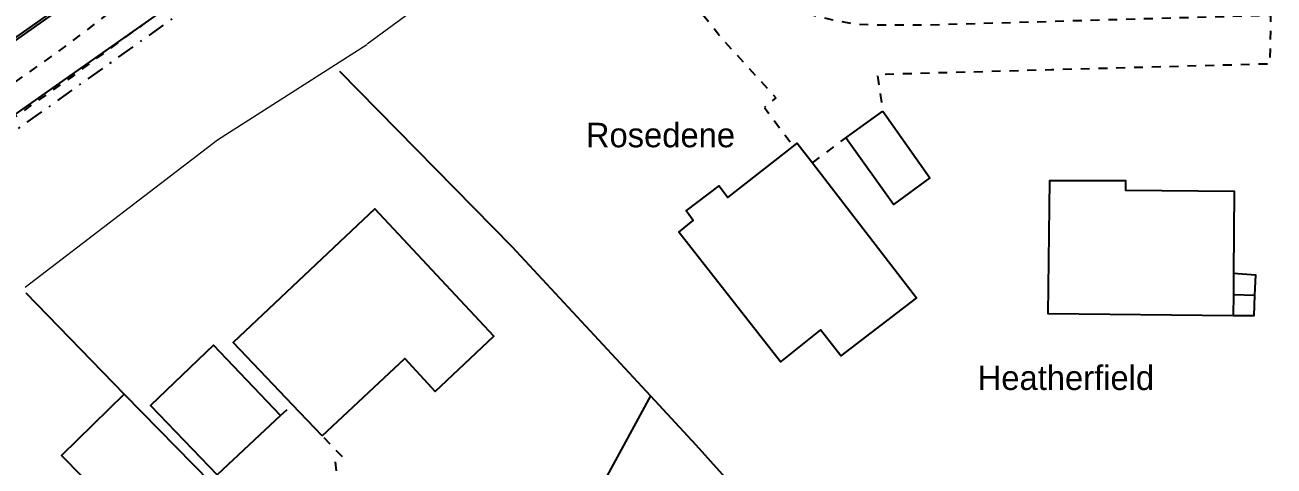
# Model space of a CAD drawing. Extents: x 421500 to 422711, y 436000 to 437000.
# Drawn here: x 422035.6 to 422105.8, y 436530 to 436554.7 of the extents above; entities that cross this region are included whole.
import ezdxf

# ---------------------------------------------------------------- set-up
doc = ezdxf.new("R2010")
doc.units = 0
for name, pattern in [('716709-ExBase$0$BLIP', [1, 0.5, -0.5]), ('716709-ExBase$0$OS-DASHEDLINE', [1, 0.5, -0.5]), ('XREF UTC_716709_AJB_1b$0$DASHDOT1', [2, 1, -0.5, 0, -0.5])]:
    doc.linetypes.add(name, pattern=pattern)
doc.layers.add('716709-ExBase$0$LCCHedge', color=8, linetype='Continuous', lineweight=0)
doc.layers.add('716709-ExBase$0$LCCWalls', color=4, linetype='Continuous', lineweight=0)
for name, color, linetype in [('716709-ExBase$0$OS-LINE_0001_BLG_OUTLINE', 7, 'Continuous'), ('716709-ExBase$0$OS-LINE_0030_OBSTRUCTING_FEAT', 8, 'Continuous'), ('716709-ExBase$0$OS-LINE_0032_PATH_OR_EDGE', 8, '716709-ExBase$0$OS-DASHEDLINE'), ('716709-ExBase$0$OS-TEXT_BUILDING_OR_STRUCTURE', 4, 'Continuous'), ('716709-ExBase$0$XC-LCCVerges', 251, '716709-ExBase$0$BLIP'), ('Pr-Edging', 7, 'Continuous'), ('Pr-Kerb', 2, 'Continuous'), ('Pr-KerbEdge', 8, 'Continuous'), ('XREF UTC_716709_AJB_1b$0$du-UTCDUCT-V2', 42, 'XREF UTC_716709_AJB_1b$0$DASHDOT1')]:
    doc.layers.add(name, color=color, linetype=linetype)
doc.styles.add('716709-ExBase$0$Standard', font='romans.shx')

msp = doc.modelspace()

# ---------------------------------------------------------------- linework, layer by layer
at = {"layer": '716709-ExBase$0$LCCHedge', "flags": 128}
msp.add_lwpolyline([(422035.599, 436540.014), (422046.421, 436548.28), (422054.815, 436553.656)], dxfattribs=at)
msp.add_lwpolyline([(422035.599, 436540.014), (422046.421, 436548.28), (422054.815, 436553.656)], dxfattribs=at)
at = {"layer": '716709-ExBase$0$LCCWalls', "flags": 128}
msp.add_lwpolyline([(422054.824, 436553.685), (422061.139, 436558.331), (422062.911, 436567.84)], dxfattribs=at)
msp.add_lwpolyline([(422054.824, 436553.685), (422061.139, 436558.331), (422062.911, 436567.84)], dxfattribs=at)
at = {"layer": '716709-ExBase$0$OS-LINE_0001_BLG_OUTLINE'}
for p, q in [((422103.52, 436540.8), (422103.51, 436539.6)), ((422103.51, 436539.6), (422103.5, 436538.4)), ((422052.3, 436531.65), (422050.64, 436533.39))]:
    msp.add_line(p, q, dxfattribs=at)
at = {"layer": '716709-ExBase$0$OS-LINE_0001_BLG_OUTLINE', "flags": 128}
for points in [[(422079.85, 436547), (422085.7, 436539.4), (422081.45, 436536.15), (422080.3, 436537.6), (422078.05, 436535.8), (422072.35, 436543.1), (422073.15, 436543.75), (422072.75, 436544.3), (422074.6, 436545.7), (422075.1, 436545.05), (422078.78, 436547.93)], [(422078.78, 436547.93), (422079, 436548.1), (422079.85, 436547)], [(422103.5, 436538.4), (422093.1, 436538.5), (422093.2, 436546), (422097.45, 436546), (422097.45, 436545.45), (422103.55, 436545.4), (422103.52, 436540.8)], [(422052.3, 436531.65), (422056.95, 436536), (422058.65, 436534.15), (422061.95, 436537.25), (422055.25, 436544.4), (422047.3, 436536.9), (422050.64, 436533.39)]]:
    msp.add_lwpolyline(points, dxfattribs=at)
at = {"layer": '716709-ExBase$0$OS-LINE_0030_OBSTRUCTING_FEAT'}
for p, q in [((422081.72, 436548.4), (422083.8, 436549.9)), ((422035.65, 436539.68), (422041.18, 436534)), ((422103.51, 436539.6), (422104.7, 436539.55)), ((422041.18, 436534), (422046.02, 436529.05)), ((422070.75, 436533.9), (422052.3, 436500)), ((422049.95, 436532.8), (422046.4, 436529.45))]:
    msp.add_line(p, q, dxfattribs=at)
at = {"layer": '716709-ExBase$0$OS-LINE_0030_OBSTRUCTING_FEAT', "flags": 128}
for points in [[(422053.28, 436552.15), (422062.95, 436542.3), (422070.75, 436533.9)], [(422083.8, 436549.9), (422086.45, 436546.15), (422084.4, 436544.65), (422081.72, 436548.4)], [(422103.52, 436540.8), (422104.75, 436540.7), (422104.7, 436539.55)], [(422104.7, 436539.55), (422104.65, 436538.4), (422103.5, 436538.4)], [(422049.95, 436532.8), (422046.2, 436536.75), (422042.65, 436533.35), (422046.4, 436529.45)], [(422041.18, 436534), (422037.65, 436530.55), (422043.45, 436524.65)], [(422070.75, 436533.9), (422073.3, 436531.15), (422077.9, 436526), (422078.65, 436525.1), (422079.4, 436524.05), (422079.6, 436523.8), (422080.25, 436522), (422080.56, 436520.99)]]:
    msp.add_lwpolyline(points, dxfattribs=at)
at = {"layer": '716709-ExBase$0$OS-LINE_0032_PATH_OR_EDGE'}
for p, q in [((422079.85, 436547), (422081.72, 436548.4)), ((422049.95, 436532.8), (422050.64, 436533.39))]:
    msp.add_line(p, q, dxfattribs=at)
at = {"layer": '716709-ExBase$0$OS-LINE_0032_PATH_OR_EDGE', "flags": 128}
for points in [[(422069.46, 436564.78), (422074.5, 436558.7), (422075.1, 436558.05), (422076.1, 436557.25), (422077.25, 436556.5), (422078.4, 436555.85), (422079.65, 436555.35), (422080.9, 436555.05), (422082.25, 436554.8), (422083.55, 436554.75), (422086.1, 436554.75), (422105.6, 436555.3), (422105.55, 436552.55), (422093.28, 436552.22), (422083.5, 436551.95), (422083.8, 436549.9)], [(422067.47, 436563.16), (422074.8, 436553.95), (422077.8, 436550.65), (422077.15, 436550.1), (422078.78, 436547.93)], [(422051.7, 436500), (422059.88, 436514.79), (422063.2, 436520.8), (422060.3, 436522.55), (422059.9, 436522.2), (422059.4, 436521.95), (422058.35, 436522), (422057.45, 436522.55), (422056.65, 436523.25), (422056.55, 436523.3), (422055.7, 436524), (422055, 436524.85), (422054.35, 436525.85), (422053.8, 436526.85), (422053.75, 436527), (422053.35, 436528.1), (422053.15, 436529.2), (422053.05, 436530.2), (422053.45, 436530.45), (422052.3, 436531.65)]]:
    msp.add_lwpolyline(points, dxfattribs=at)
at = {"layer": '716709-ExBase$0$XC-LCCVerges', "flags": 128}
for points in [[(422057.224, 436573.15), (422060.211, 436570.732), (422052.748, 436564.827), (422044.849, 436558.876), (422037.696, 436553.417), (422030.616, 436548.414), (422022.097, 436542.091), (422015.69, 436536.631), (422015.062, 436541.523)], [(422057.224, 436573.15), (422060.211, 436570.732), (422052.748, 436564.827), (422044.849, 436558.876), (422037.696, 436553.417), (422030.616, 436548.414), (422022.097, 436542.091), (422015.69, 436536.631), (422015.062, 436541.523)], [(422042.536, 436488.975), (422041.43, 436487.196), (422032.61, 436491.808), (422025.208, 436496.089), (422021.775, 436498.45), (422018.472, 436500.99), (422016, 436502.931), (422013.602, 436504.972), (422011.534, 436507.349), (422010.305, 436509.279), (422009.29, 436511.332), (422008.616, 436513.522), (422008.403, 436516.084), (422008.653, 436518.641), (422009.154, 436521.156), (422010.327, 436524.889), (422011.991, 436528.431), (422014.017, 436531.758), (422016.415, 436534.826), (422021.499, 436539.667), (422032.066, 436547.462), (422038.316, 436551.89), (422045.169, 436556.928), (422052.211, 436562.321), (422061.124, 436569.199), (422061.965, 436569.165), (422064.119, 436566.716), (422065.446, 436565.025), (422067.113, 436562.901)], [(422042.536, 436488.975), (422041.43, 436487.196), (422032.61, 436491.808), (422025.208, 436496.089), (422021.775, 436498.45), (422018.472, 436500.99), (422016, 436502.931), (422013.602, 436504.972), (422011.534, 436507.349), (422010.305, 436509.279), (422009.29, 436511.332), (422008.616, 436513.522), (422008.403, 436516.084), (422008.653, 436518.641), (422009.154, 436521.156), (422010.327, 436524.889), (422011.991, 436528.431), (422014.017, 436531.758), (422016.415, 436534.826), (422021.499, 436539.667), (422032.066, 436547.462), (422038.316, 436551.89), (422045.169, 436556.928), (422052.211, 436562.321), (422061.124, 436569.199), (422061.965, 436569.165), (422062.113, 436568.997)]]:
    msp.add_lwpolyline(points, dxfattribs=at)
at = {"layer": 'Pr-Edging', "flags": 128}
msp.add_lwpolyline([(422062.717, 436568.31), (422062.113, 436568.997), (422057.174, 436565.354, -0.005602), (422055.033, 436563.811), (422028.952, 436545.458, 0.042932), (422015.031, 436533.755, 0.042932)], format="xyb", dxfattribs=at)
at = {"layer": 'Pr-Kerb', "flags": 128}
msp.add_lwpolyline([(422039.622, 436486.117), (422016.878, 436501.121, -0.052241), (422011.241, 436505.749), (422010.735, 436506.262, -0.404434), (422010.45, 436534.067, -0.049838), (422026.938, 436548.32), (422053.019, 436566.673, 0.005602), (422055.096, 436568.17), (422082.571, 436588.44, 0.01839), (422089.144, 436593.673, 0.008127), (422104.069, 436606.907, 0.021753), (422111.097, 436613.932), (422145.314, 436651.246), (422166.484, 436675.243)], format="xyb", dxfattribs=at)
at = {"layer": 'Pr-KerbEdge', "flags": 128}
msp.add_lwpolyline([(422039.691, 436486.222), (422016.947, 436501.225, -0.052241), (422011.33, 436505.837), (422010.824, 436506.35, -0.404434), (422010.54, 436533.981, -0.049838), (422027.01, 436548.218), (422053.091, 436566.571, 0.005602), (422055.17, 436568.069), (422082.645, 436588.339, 0.01839), (422089.225, 436593.578, 0.008127), (422104.154, 436606.815, 0.021753), (422111.189, 436613.847), (422145.407, 436651.163), (422166.578, 436675.16)], format="xyb", dxfattribs=at)
at = {"layer": 'Pr-KerbEdge'}
msp.add_arc((422086.924, 436454.956), 118.125, 133.73212, 133.73212, dxfattribs=at)
at = {"layer": 'XREF UTC_716709_AJB_1b$0$du-UTCDUCT-V2', "flags": 128}
msp.add_lwpolyline([(422028.887, 436544.409), (422061.656, 436567.746)], dxfattribs=at)

# ---------------------------------------------------------------- texts
at = {"layer": '716709-ExBase$0$OS-TEXT_BUILDING_OR_STRUCTURE', "char_height": 1.375, "style": '716709-ExBase$0$Standard'}
for s, insert, width, attachment_point in [('{\\fHeledd|b0|i0|c0|p34;Rosedene}', (422075.5, 436547.85), 10.84722, 9), ('{\\fHeledd|b0|i0|c0|p34;Heatherfield}', (422099.05, 436535.6), 12.98611, 3)]:
    msp.add_mtext(s, dxfattribs=dict(at, insert=insert, width=width, attachment_point=attachment_point))

doc.saveas('drawing.dxf')
